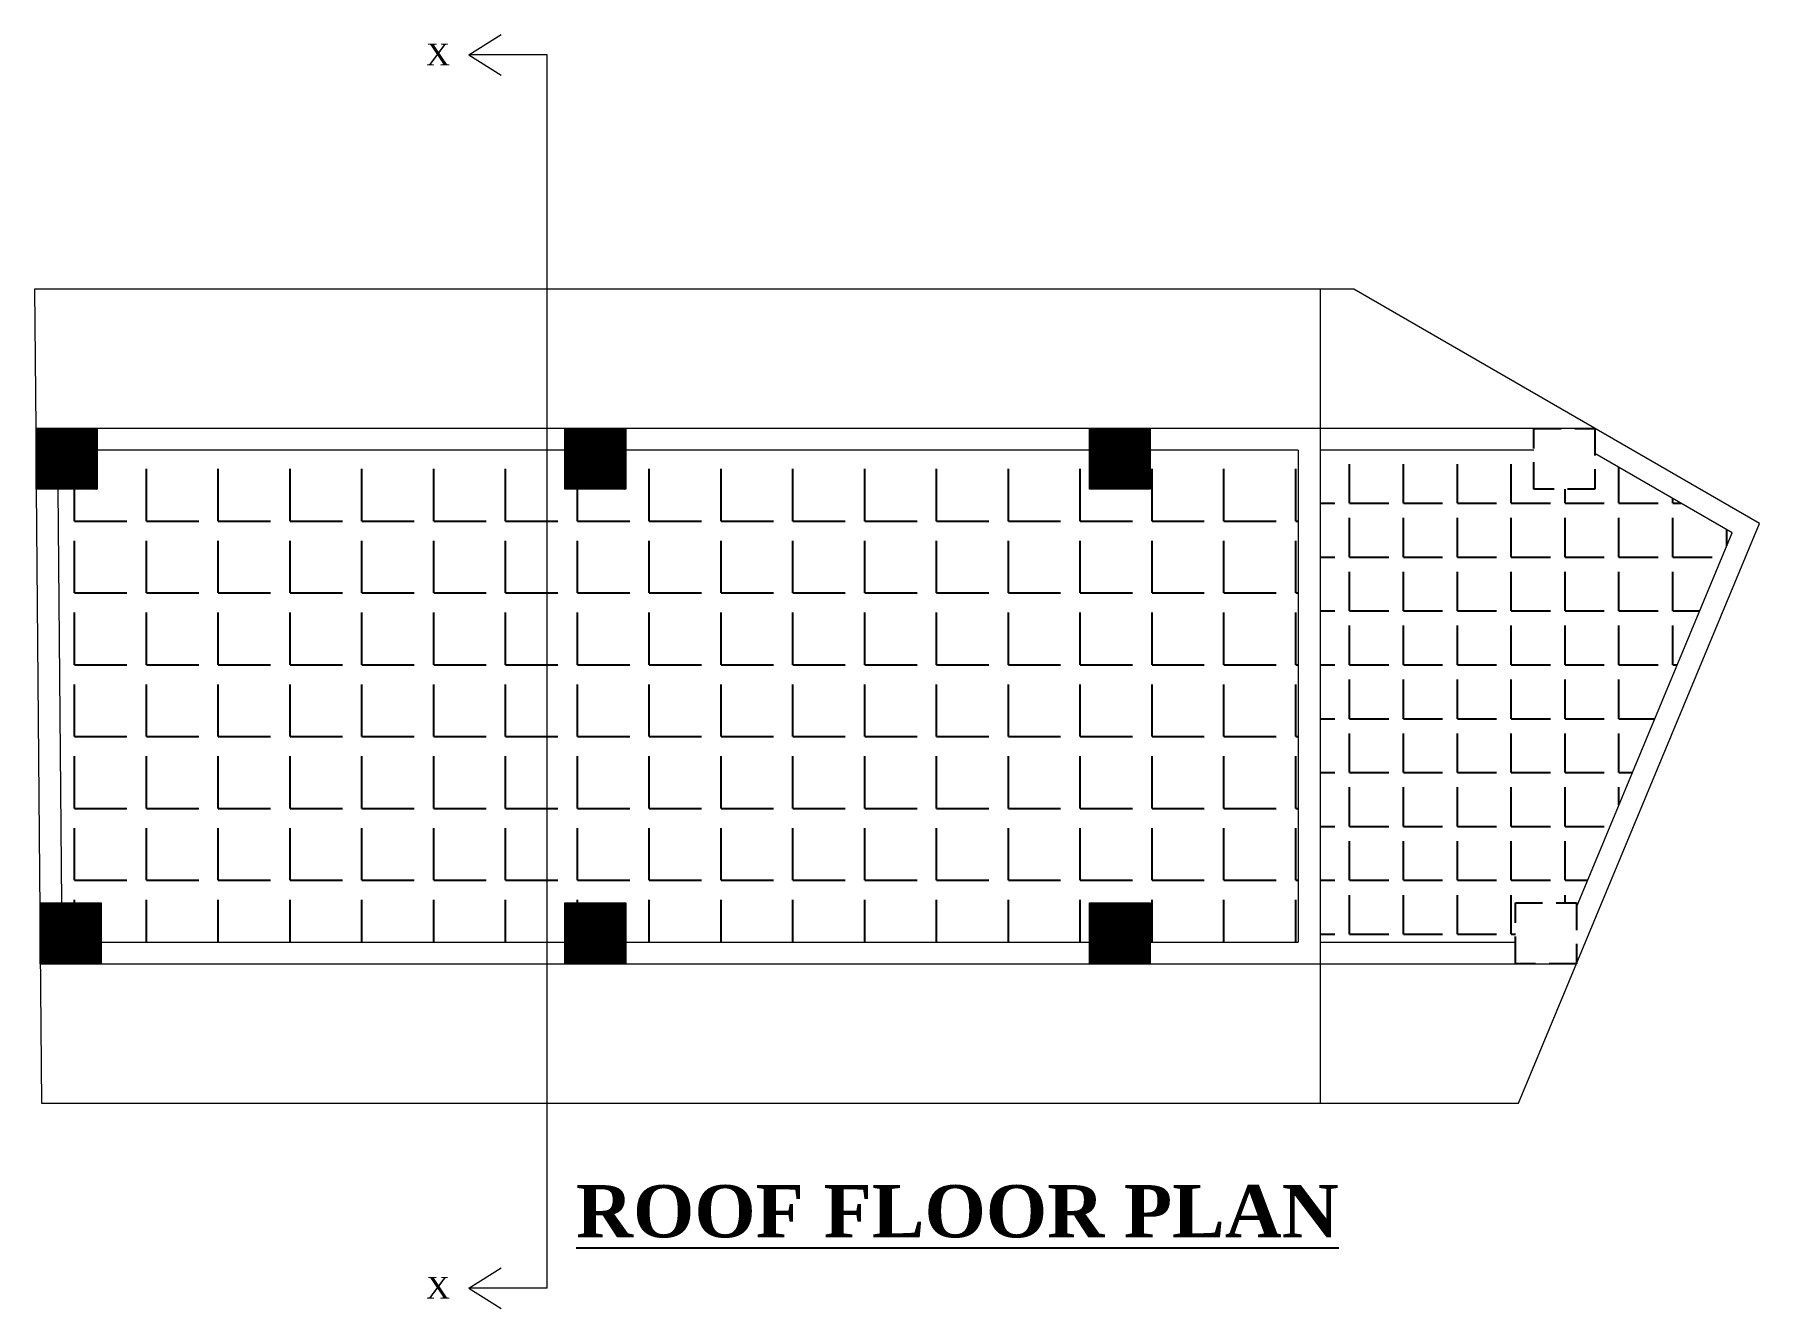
# Model space of a CAD drawing. Header units: inches. Extents: x 4069 to 291496, y -47643 to 12535.
# Drawn here: x 22698.9 to 23095.2, y 592 to 884.6 of the extents above; entities that cross this region are included whole.
import ezdxf

# ---------------------------------------------------------------- set-up
doc = ezdxf.new("R2010")
doc.units = ezdxf.units.IN
doc.header["$LTSCALE"] = 5
doc.header["$MEASUREMENT"] = 0
doc.linetypes.add('HIDDEN', pattern=[0.375, 0.25, -0.125])
doc.layers.add('A-WALL', color=7, linetype='Continuous', lineweight=9)
doc.layers.add('TEXT', color=6, linetype='Continuous')
doc.layers.add('WALL', color=7, linetype='Continuous')
doc.styles.add('ordinary', font='times.ttf')
pattern_1 = [(45, (-3420.15857, 4458.7776), (-0.08838834765, 0.08838834765), [])]

msp = doc.modelspace()

# ---------------------------------------------------------------- hatches: boundary and pattern name
at = {"layer": 'A-WALL', "ltscale": 5}
h = msp.add_hatch(dxfattribs=at)
h.set_pattern_fill('ANSI31', color=256)
h.set_pattern_definition(pattern_1)
h.paths.add_polyline_path([(22713.30625, 780.16633), (22713.30625, 794.16633), (22699.30625, 794.16633), (22699.30625, 780.16633)])
h = msp.add_hatch(dxfattribs=at)
h.set_pattern_fill('ANSI31', color=256)
h.set_pattern_definition(pattern_1)
h.paths.add_polyline_path([(22834.73031, 780.16633), (22834.73031, 794.16633), (22820.73031, 794.16633), (22820.73031, 780.16633)])
h = msp.add_hatch(dxfattribs=at)
h.set_pattern_fill('ANSI31', color=256)
h.set_pattern_definition(pattern_1)
h.paths.add_polyline_path([(22955.23031, 780.16633), (22955.23031, 794.16633), (22941.23031, 794.16633), (22941.23031, 780.16633)])
h = msp.add_hatch(dxfattribs=at)
h.set_pattern_fill('ANSI31', color=256)
h.set_pattern_definition(pattern_1)
h.paths.add_polyline_path([(22714.23031, 671.17606), (22714.23031, 685.17606), (22700.23031, 685.17606), (22700.23031, 671.17606)])
h = msp.add_hatch(dxfattribs=at)
h.set_pattern_fill('ANSI31', color=256)
h.set_pattern_definition(pattern_1)
h.paths.add_polyline_path([(22834.73031, 671.17606), (22834.73031, 685.17606), (22820.73031, 685.17606), (22820.73031, 671.17606)])
h = msp.add_hatch(dxfattribs=at)
h.set_pattern_fill('ANSI31', color=256)
h.set_pattern_definition(pattern_1)
h.paths.add_polyline_path([(22941.23031, 671.17606), (22955.23031, 671.17606), (22955.23031, 685.17606), (22941.23031, 685.17606)])
at = {"layer": 'WALL', "linetype": 'ByBlock', "ltscale": 5, "true_color": 0xf8991e}
h = msp.add_hatch(dxfattribs=at)
h.set_pattern_fill('ANGLE', color=30, scale=60)
h.set_pattern_definition([(0, (-7503.373, 2967.347), (0, 16.5), [12, -4.5]), (90, (-7503.373, 2967.347), (-16.5, 1e-15), [12, -4.5])])
h.paths.add_polyline_path([(22834.73031, 780.16633), (22820.73031, 780.16633), (22820.73031, 789.16633), (22713.30625, 789.16633), (22713.30625, 780.16633), (22704.30643, 780.16633), (22705.1118, 685.17606), (22714.23031, 685.17606), (22714.23031, 676.17606), (22820.73031, 676.17606), (22820.73031, 685.17606), (22834.73031, 685.17606), (22834.73031, 676.17606), (22941.23031, 676.17606), (22941.23031, 685.17606), (22955.23031, 685.17606), (22955.23031, 676.17606), (22989.23031, 676.17606), (22989.23031, 789.16633), (22955.23031, 789.16633), (22955.23031, 780.16633), (22941.23031, 780.16633), (22941.23031, 789.16633), (22834.73031, 789.16633)])
h = msp.add_hatch(dxfattribs=at)
h.set_pattern_fill('ANGLE', color=30, scale=45)
h.set_pattern_definition([(0, (-7503.373, 2967.347), (0, 12.375), [9, -3.375]), (90, (-7503.373, 2967.347), (-12.375, 8e-16), [9, -3.375])])
h.paths.add_polyline_path([(22994.23031, 789.16633), (22994.23031, 676.17606), (23039.09626, 676.17606), (23039.09626, 685.17606), (23053.09626, 685.17606), (23053.09626, 684.19381), (23088.86631, 770.17945), (23057.35113, 788.3915), (23057.35113, 780.16633), (23043.35113, 780.16633), (23043.35113, 789.16633)])

# ---------------------------------------------------------------- linework, layer by layer
at = {"layer": 'A-WALL', "ltscale": 5}
for p, q in [((22798.67507, 879.96204), (22806.10423, 884.64125)), ((22816.67507, 879.96204), (22798.67507, 879.96204)), ((22798.67507, 879.96204), (22806.10423, 875.28283)), ((22816.67507, 596.67784), (22816.67507, 879.96204)), ((22698.91625, 826.16633), (22699.18756, 794.16633)), ((23001.97646, 826.16633), (22698.91625, 826.16633)), ((22994.23031, 826.16633), (22994.23031, 639.17606)), ((23095.16889, 772.31214), (23001.97646, 826.16633)), ((22994.23031, 794.16633), (22699.18756, 794.16633)), ((22699.18756, 794.16633), (22699.30625, 780.16633)), ((23057.35113, 794.16633), (22994.23031, 794.16633)), ((22699.30625, 789.16633), (22699.18756, 789.16633)), ((22820.73031, 789.16633), (22713.30625, 789.16633)), ((22941.23031, 789.16633), (22834.73031, 789.16633)), ((22989.23031, 789.16633), (22955.23031, 789.16633)), ((22989.23031, 789.16633), (22989.23031, 676.17606)), ((23043.35113, 789.16633), (22994.23031, 789.16633)), ((23088.86631, 770.17945), (23057.35113, 788.3915)), ((22699.30625, 780.16633), (22700.50162, 639.17606)), ((22704.30607, 780.20872), (22705.1118, 685.17606)), ((23039.78426, 639.17606), (23095.16889, 772.31214)), ((23053.09626, 684.19381), (23088.86631, 770.17945)), ((22714.23031, 676.17606), (22820.73031, 676.17606)), ((22834.60562, 676.17606), (22941.23031, 676.17606)), ((22955.23031, 676.17606), (22989.23031, 676.17606)), ((22994.23031, 676.17606), (23039.09626, 676.17606)), ((22700.23031, 671.17606), (22994.23031, 671.17606)), ((22994.23031, 671.17606), (23053.09626, 671.17606)), ((22700.50162, 639.17606), (23039.78426, 639.17606)), ((22798.67507, 596.67784), (22806.10423, 601.35705)), ((22816.67507, 596.67784), (22798.67507, 596.67784)), ((22798.67507, 596.67784), (22806.10423, 591.99863))]:
    msp.add_line(p, q, dxfattribs=at)
at = {"layer": 'A-WALL', "ltscale": 5, "elevation": -58.16904}
for points in [[(22699.30625, 794.16633), (22713.30625, 794.16633), (22713.30625, 780.16633), (22699.30625, 780.16633)], [(22820.73031, 794.16633), (22834.73031, 794.16633), (22834.73031, 780.16633), (22820.73031, 780.16633)], [(22941.23031, 794.16633), (22955.23031, 794.16633), (22955.23031, 780.16633), (22941.23031, 780.16633)], [(22700.23031, 685.17606), (22714.23031, 685.17606), (22714.23031, 671.17606), (22700.23031, 671.17606)], [(22820.73031, 685.17606), (22834.73031, 685.17606), (22834.73031, 671.17606), (22820.73031, 671.17606)], [(22941.23031, 685.17606), (22955.23031, 685.17606), (22955.23031, 671.17606), (22941.23031, 671.17606)]]:
    msp.add_lwpolyline(points, close=True, dxfattribs=at)
at = {"layer": 'WALL', "color": 2, "linetype": 'HIDDEN', "ltscale": 5, "elevation": -58.16904}
for points in [[(23043.35113, 794.16633), (23057.35113, 794.16633), (23057.35113, 780.16633), (23043.35113, 780.16633)], [(23039.09626, 685.17606), (23053.09626, 685.17606), (23053.09626, 671.17606), (23039.09626, 671.17606)]]:
    msp.add_lwpolyline(points, close=True, dxfattribs=at)

# ---------------------------------------------------------------- texts
at = {"layer": 'TEXT', "style": 'ordinary'}
for p in [(22788.89337, 877.54718, -58.16904), (22788.89337, 594.26299, -58.16904)]:
    msp.add_text('X', height=5, dxfattribs=at).set_placement(p)
at = {"layer": 'TEXT', "insert": (22910.90807, 608.17299, -58.16904), "char_height": 12, "width": 219.8150831, "attachment_point": 8, "rotation": 359.9996119, "style": 'ordinary'}
msp.add_mtext('{\\fTimes New Roman|b1|i0|c0|p18;\\LROOF FLOOR PLAN}', dxfattribs=at)

doc.saveas('drawing.dxf')
